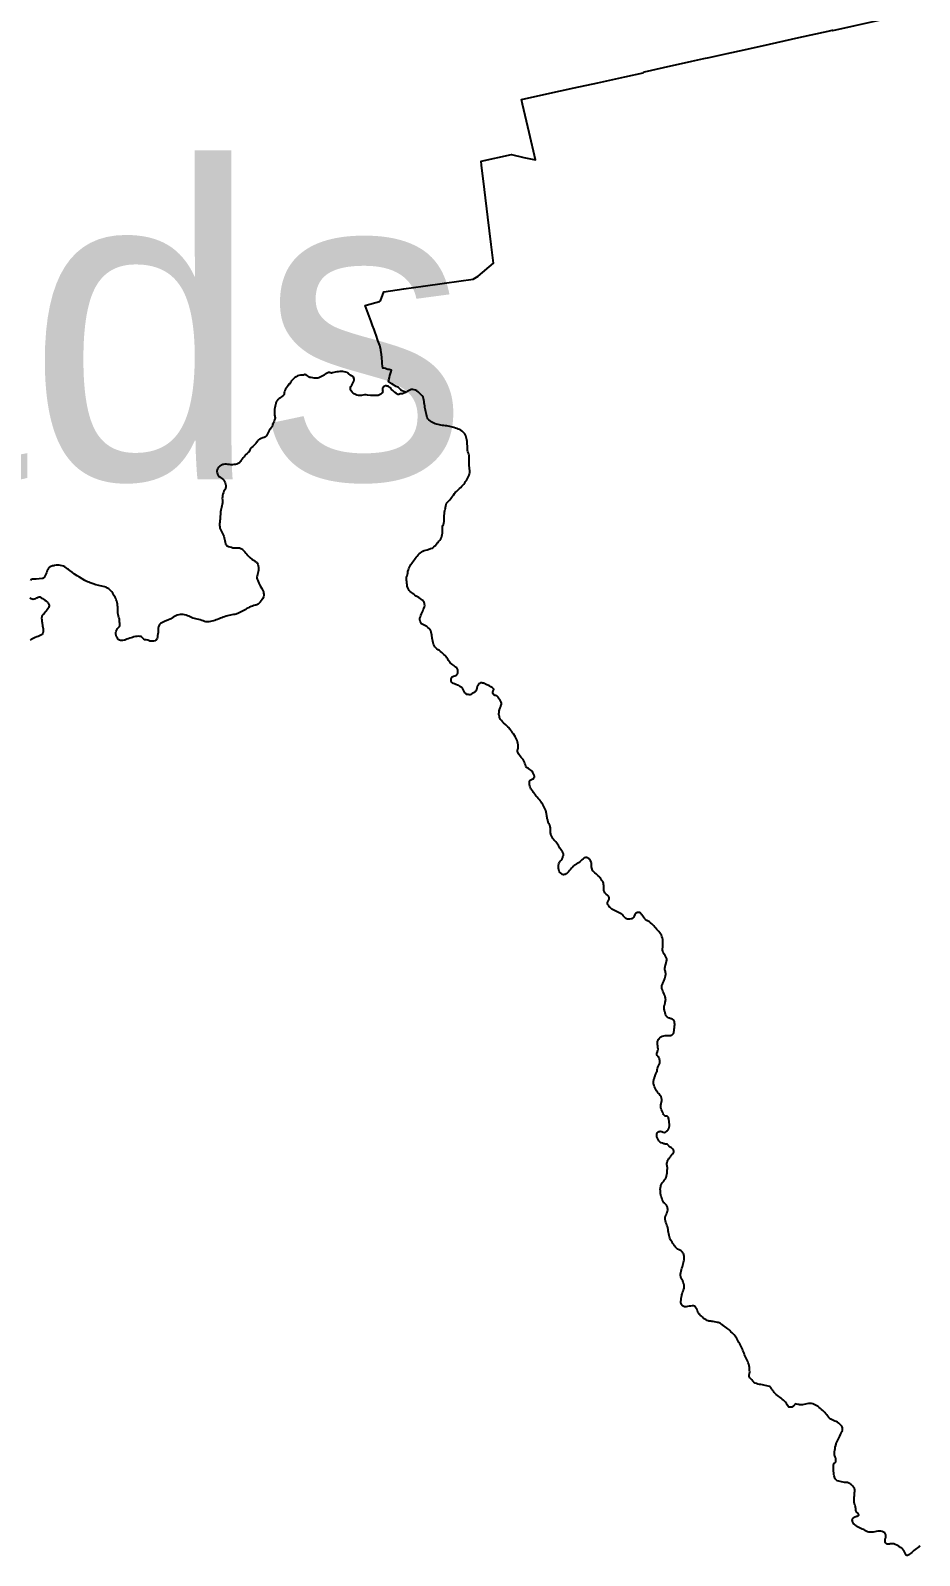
# Model space of a CAD drawing. Extents: x 293476 to 779698, y 145469 to 460400.
# Drawn here: x 549379 to 564181, y 236856 to 262241 of the extents above; entities that cross this region are included whole.
import ezdxf

# ---------------------------------------------------------------- set-up
doc = ezdxf.new("R2010")
doc.units = 0
for name, color, linetype in [('Level 25', 7, 'Continuous'), ('Level 31', 7, 'Continuous'), ('Level 57', 7, 'Continuous')]:
    doc.layers.add(name, color=color, linetype=linetype)

msp = doc.modelspace()

# ---------------------------------------------------------------- linework, layer by layer
at = {"layer": 'Level 25'}
for points in [[(561684, 262014), (562171, 262125), (562658, 262231), (562725, 262246), (562732, 262248), (562734, 262239), (562737, 262239), (563111, 262323), (563561, 262424), (563755, 262469)], [(555631, 256218), (555610, 256229), (555550, 256251), (555540, 256265), (555522, 256284), (555504, 256298), (555484, 256311), (555482, 256311), (555470, 256318), (555393, 256359), (555338, 256399), (555345, 256427), (555355, 256467), (555363, 256501), (555372, 256534), (555379, 256550), (555386, 256566), (555388, 256590), (555370, 256595), (555351, 256599), (555331, 256601), (555312, 256604), (555301, 256609), (555289, 256614), (555267, 256618), (555245, 256622), (555240, 256657), (555235, 256693), (555234, 256718), (555233, 256744), (555230, 256776), (555228, 256808), (555225, 256831), (555223, 256854), (555219, 256875), (555210, 256924), (555201, 256973), (555194, 256997), (555164, 257082), (555134, 257168), (555116, 257216), (555099, 257264), (555074, 257331), (555050, 257399), (555001, 257531), (554953, 257662), (554967, 257672), (555190, 257732), (555208, 257739), (555264, 257891), (555596, 257942), (555919, 257988), (556274, 258037), (556752, 258101), (556832, 258150), (557088, 258369), (557050, 258679), (556994, 259135), (556937, 259597), (556888, 260002), (556880, 260065), (557385, 260179), (557595, 260130), (557786, 260089), (557682, 260544), (557573, 261013), (557556, 261091), (557978, 261185), (558433, 261285), (558825, 261373), (559275, 261471), (559582, 261538), (559584, 261540), (559601, 261554), (559916, 261623), (560392, 261729), (560592, 261773), (560681, 261792), (560980, 261859), (561262, 261920), (561684, 262014)]]:
    msp.add_lwpolyline(points, dxfattribs=at)
at = {"layer": 'Level 31'}
for points in [[(555631, 256218), (555620, 256213), (555609, 256209), (555596, 256204), (555585, 256200), (555574, 256196), (555561, 256195), (555536, 256191), (555512, 256185), (555497, 256184), (555487, 256187), (555467, 256202), (555447, 256217), (555427, 256233), (555409, 256249), (555392, 256268), (555376, 256287), (555369, 256295), (555358, 256305), (555337, 256317), (555327, 256320), (555313, 256323), (555300, 256325), (555287, 256324), (555264, 256314), (555254, 256307), (555247, 256298), (555241, 256289), (555240, 256274), (555242, 256249), (555243, 256237), (555241, 256224), (555238, 256212), (555231, 256202), (555211, 256187), (555189, 256175), (555165, 256168), (555140, 256166), (555115, 256165), (555090, 256164), (555065, 256164), (555040, 256166), (554990, 256172), (554965, 256174), (554940, 256174), (554915, 256171), (554890, 256168), (554880, 256165), (554865, 256165), (554851, 256165), (554840, 256166), (554815, 256172), (554792, 256180), (554770, 256192), (554749, 256206), (554732, 256223), (554719, 256245), (554709, 256268), (554706, 256293), (554707, 256304), (554713, 256316), (554729, 256335), (554739, 256358), (554745, 256371), (554751, 256380), (554761, 256402), (554766, 256427), (554766, 256439), (554764, 256452), (554760, 256463), (554752, 256472), (554744, 256480), (554732, 256489), (554721, 256494), (554710, 256498), (554672, 256532), (554665, 256539), (554651, 256546), (554628, 256554), (554603, 256559), (554579, 256563), (554529, 256563), (554504, 256561), (554479, 256558), (554454, 256554), (554429, 256549), (554405, 256543), (554391, 256540), (554381, 256542), (554369, 256544), (554356, 256546), (554343, 256546), (554331, 256544), (554308, 256533), (554287, 256521), (554266, 256506), (554245, 256493), (554222, 256482), (554200, 256470), (554178, 256459), (554164, 256454), (554154, 256453), (554129, 256452), (554104, 256454), (554079, 256458), (554054, 256463), (554030, 256468), (554006, 256475), (553999, 256487), (553991, 256494), (553970, 256507), (553960, 256511), (553951, 256515), (553944, 256515), (553934, 256510), (553924, 256506), (553899, 256506), (553874, 256503), (553849, 256498), (553825, 256491), (553803, 256479), (553782, 256465), (553763, 256449), (553746, 256431), (553718, 256402), (553712, 256394), (553707, 256385), (553701, 256371), (553696, 256359), (553687, 256352), (553677, 256347), (553669, 256334), (553657, 256313), (553642, 256293), (553627, 256273), (553615, 256250), (553606, 256227), (553601, 256214), (553600, 256203), (553600, 256188), (553596, 256179), (553589, 256169), (553579, 256161), (553560, 256145), (553540, 256129), (553519, 256116), (553513, 256108), (553502, 256097), (553486, 256078), (553478, 256069), (553472, 256058), (553463, 256034), (553457, 256010), (553450, 255986), (553446, 255961), (553444, 255936), (553442, 255911), (553442, 255886), (553442, 255860), (553444, 255836), (553445, 255824), (553447, 255810), (553450, 255796), (553450, 255786), (553447, 255775), (553443, 255762), (553434, 255739), (553425, 255715), (553416, 255692), (553406, 255669), (553395, 255646), (553382, 255625), (553369, 255603), (553355, 255583), (553341, 255562), (553335, 255551), (553330, 255539), (553320, 255516), (553308, 255495), (553292, 255475), (553283, 255470), (553269, 255466), (553245, 255459), (553222, 255451), (553199, 255440), (553189, 255436), (553177, 255427), (553166, 255417), (553161, 255409), (553148, 255387), (553133, 255367), (553116, 255349), (553099, 255331), (553079, 255315), (553059, 255299), (553052, 255292), (553042, 255281), (553030, 255260), (553020, 255236), (553013, 255225), (553005, 255217), (552984, 255202), (552965, 255186), (552950, 255167), (552935, 255146), (552920, 255126), (552904, 255107), (552889, 255087), (552876, 255065), (552860, 255046), (552839, 255033), (552816, 255023), (552792, 255016), (552767, 255015), (552742, 255014), (552717, 255013), (552692, 255015), (552667, 255019), (552643, 255022), (552617, 255021), (552593, 255017), (552581, 255015), (552569, 255009), (552529, 254992), (552513, 254973), (552498, 254953), (552493, 254944), (552487, 254930), (552482, 254906), (552483, 254897), (552486, 254882), (552494, 254858), (552502, 254834), (552509, 254822), (552518, 254816), (552540, 254804), (552561, 254791), (552580, 254775), (552596, 254755), (552607, 254734), (552618, 254712), (552625, 254690), (552630, 254667), (552629, 254641), (552626, 254629), (552623, 254618), (552612, 254595), (552600, 254573), (552592, 254549), (552583, 254526), (552577, 254502), (552573, 254477), (552572, 254452), (552575, 254427), (552576, 254403), (552574, 254378), (552570, 254353), (552564, 254329), (552558, 254304), (552552, 254280), (552548, 254256), (552545, 254231), (552542, 254206), (552540, 254181), (552538, 254156), (552537, 254131), (552535, 254106), (552534, 254081), (552531, 254056), (552528, 254032), (552527, 254007), (552529, 253982), (552534, 253958), (552541, 253934), (552551, 253911), (552562, 253888), (552575, 253867), (552588, 253846), (552597, 253822), (552603, 253798), (552614, 253750), (552619, 253725), (552625, 253701), (552628, 253691), (552636, 253678), (552643, 253668), (552653, 253661), (552663, 253655), (552675, 253652), (552700, 253646), (552724, 253639), (552748, 253632), (552773, 253628), (552798, 253629), (552822, 253631), (552848, 253631), (552859, 253628), (552871, 253623), (552893, 253611), (552906, 253602), (552913, 253595), (552931, 253579), (552949, 253561), (552965, 253543), (552982, 253524), (552998, 253504), (553014, 253486), (553032, 253469), (553072, 253438), (553092, 253423), (553113, 253410), (553134, 253395), (553144, 253387), (553152, 253378), (553157, 253369), (553162, 253356), (553169, 253332), (553173, 253307), (553175, 253282), (553175, 253257), (553172, 253233), (553160, 253184), (553153, 253160), (553150, 253147), (553148, 253136), (553149, 253126), (553152, 253111), (553162, 253088), (553183, 253043), (553205, 252998), (553229, 252954), (553241, 252932), (553253, 252910), (553257, 252900), (553260, 252886), (553261, 252874), (553263, 252861), (553262, 252837), (553257, 252812), (553247, 252789), (553235, 252768), (553220, 252748), (553204, 252728), (553186, 252710), (553168, 252694), (553145, 252682), (553132, 252677), (553122, 252675), (553098, 252668), (553074, 252661), (553051, 252652), (553028, 252642), (553006, 252630), (552983, 252619), (552962, 252606), (552941, 252592), (552919, 252580), (552897, 252569), (552852, 252547), (552829, 252536), (552817, 252531), (552805, 252528), (552781, 252522), (552757, 252518), (552732, 252514), (552707, 252511), (552683, 252505), (552659, 252498), (552635, 252492), (552611, 252483), (552588, 252475), (552564, 252466), (552541, 252457), (552518, 252448), (552494, 252439), (552471, 252430), (552448, 252421), (552424, 252415), (552399, 252408), (552375, 252404), (552350, 252400), (552325, 252399), (552300, 252399), (552276, 252405), (552252, 252413), (552229, 252421), (552205, 252429), (552181, 252435), (552156, 252440), (552132, 252447), (552108, 252454), (552084, 252461), (552060, 252469), (552038, 252479), (552015, 252490), (551992, 252498), (551968, 252507), (551944, 252515), (551920, 252520), (551895, 252522), (551870, 252520), (551846, 252515), (551822, 252508), (551799, 252499), (551776, 252487), (551755, 252474), (551734, 252461), (551713, 252449), (551666, 252428), (551621, 252409), (551577, 252385), (551543, 252368), (551534, 252360), (551526, 252351), (551519, 252340), (551509, 252317), (551504, 252293), (551502, 252268), (551503, 252243), (551503, 252218), (551499, 252193), (551494, 252169), (551491, 252144), (551486, 252118), (551482, 252107), (551473, 252095), (551462, 252086), (551452, 252082), (551427, 252079), (551402, 252078), (551374, 252078), (551354, 252087), (551345, 252090), (551330, 252093), (551305, 252096), (551295, 252097), (551281, 252101), (551268, 252109), (551261, 252115), (551243, 252133), (551232, 252144), (551225, 252150), (551215, 252155), (551202, 252156), (551176, 252157), (551152, 252155), (551127, 252152), (551102, 252147), (551078, 252140), (551055, 252132), (551031, 252125), (551007, 252117), (550984, 252108), (550960, 252099), (550948, 252094), (550936, 252093), (550911, 252089), (550887, 252088), (550877, 252089), (550862, 252092), (550849, 252098), (550841, 252105), (550825, 252124), (550813, 252146), (550806, 252169), (550802, 252194), (550800, 252219), (550803, 252244), (550814, 252265), (550828, 252286), (550834, 252295), (550846, 252304), (550856, 252314), (550861, 252322), (550864, 252334), (550864, 252372), (550862, 252397), (550861, 252422), (550858, 252447), (550852, 252471), (550845, 252495), (550838, 252519), (550835, 252543), (550833, 252569), (550833, 252619), (550832, 252643), (550830, 252668), (550828, 252693), (550823, 252718), (550814, 252741), (550806, 252765), (550798, 252788), (550787, 252811), (550774, 252832), (550761, 252853), (550747, 252875), (550734, 252895), (550718, 252915), (550701, 252933), (550681, 252948), (550660, 252961), (550638, 252973), (550614, 252981), (550590, 252986), (550565, 252991), (550540, 252995), (550516, 253001), (550468, 253016), (550421, 253032), (550374, 253048), (550350, 253057), (550327, 253065), (550304, 253075), (550282, 253086), (550239, 253113), (550197, 253139), (550154, 253166), (550113, 253194), (550073, 253224), (550033, 253254), (550012, 253268), (549991, 253283), (549971, 253297), (549951, 253312), (549928, 253323), (549905, 253331), (549880, 253337), (549856, 253340), (549831, 253340), (549806, 253339), (549781, 253336), (549766, 253333), (549757, 253331), (549747, 253328), (549733, 253323), (549719, 253317), (549709, 253313), (549700, 253309), (549689, 253300), (549679, 253291), (549671, 253282), (549665, 253271), (549659, 253260), (549654, 253248), (549650, 253237), (549643, 253213), (549634, 253189), (549623, 253167), (549610, 253145), (549605, 253138), (549594, 253127), (549583, 253119), (549571, 253118), (549521, 253114), (549472, 253110), (549447, 253108), (549422, 253107), (549410, 253106), (549398, 253102), (549386, 253096), (549378, 253088)], [(564190, 237014), (564170, 237000), (564149, 236985), (564129, 236971), (564109, 236956), (564089, 236940), (564070, 236925), (564052, 236908), (564033, 236892), (564014, 236875), (564003, 236866), (563994, 236860), (563982, 236856), (563970, 236857), (563959, 236864), (563952, 236874), (563940, 236896), (563930, 236919), (563919, 236941), (563911, 236951), (563903, 236960), (563896, 236967), (563885, 236977), (563865, 236992), (563844, 237006), (563832, 237014), (563823, 237019), (563813, 237025), (563801, 237030), (563778, 237041), (563755, 237049), (563742, 237052), (563731, 237053), (563721, 237053), (563706, 237051), (563691, 237049), (563681, 237047), (563669, 237045), (563656, 237045), (563642, 237046), (563632, 237051), (563624, 237056), (563615, 237068), (563609, 237079), (563607, 237090), (563607, 237100), (563608, 237115), (563610, 237128), (563614, 237139), (563619, 237164), (563622, 237176), (563622, 237188), (563621, 237198), (563616, 237213), (563610, 237224), (563603, 237233), (563595, 237240), (563582, 237246), (563559, 237256), (563535, 237261), (563520, 237264), (563510, 237263), (563501, 237263), (563486, 237260), (563461, 237255), (563437, 237249), (563412, 237245), (563388, 237244), (563362, 237243), (563338, 237245), (563313, 237250), (563303, 237254), (563291, 237261), (563270, 237274), (563260, 237281), (563249, 237287), (563226, 237297), (563202, 237305), (563179, 237315), (563158, 237327), (563137, 237340), (563127, 237348), (563117, 237356), (563098, 237372), (563090, 237380), (563082, 237391), (563069, 237412), (563066, 237422), (563063, 237436), (563060, 237449), (563063, 237461), (563068, 237469), (563078, 237480), (563098, 237495), (563106, 237501), (563118, 237508), (563133, 237509), (563143, 237511), (563154, 237515), (563160, 237518), (563166, 237524), (563169, 237529), (563168, 237535), (563164, 237545), (563157, 237556), (563147, 237563), (563137, 237574), (563133, 237584), (563126, 237595), (563123, 237608), (563121, 237631), (563119, 237643), (563117, 237655), (563115, 237670), (563112, 237681), (563102, 237705), (563099, 237717), (563096, 237729), (563093, 237740), (563092, 237753), (563091, 237778), (563093, 237803), (563095, 237828), (563098, 237853), (563099, 237878), (563100, 237902), (563102, 237927), (563102, 237939), (563102, 237953), (563100, 237966), (563097, 237977), (563090, 237987), (563082, 237996), (563064, 238014), (563046, 238031), (563036, 238040), (563028, 238048), (563020, 238054), (563006, 238061), (562983, 238069), (562958, 238072), (562934, 238074), (562909, 238078), (562884, 238082), (562860, 238086), (562836, 238091), (562812, 238101), (562792, 238115), (562785, 238122), (562777, 238134), (562770, 238148), (562767, 238157), (562764, 238167), (562760, 238181), (562756, 238206), (562753, 238230), (562751, 238255), (562749, 238280), (562749, 238305), (562750, 238330), (562751, 238355), (562751, 238365), (562755, 238379), (562762, 238391), (562770, 238398), (562779, 238406), (562786, 238417), (562790, 238429), (562790, 238441), (562785, 238465), (562780, 238489), (562776, 238501), (562772, 238513), (562768, 238524), (562765, 238537), (562764, 238549), (562765, 238562), (562767, 238587), (562770, 238611), (562774, 238636), (562779, 238660), (562785, 238685), (562787, 238695), (562791, 238709), (562795, 238722), (562799, 238732), (562809, 238756), (562819, 238778), (562830, 238801), (562842, 238822), (562852, 238845), (562863, 238868), (562874, 238890), (562881, 238903), (562885, 238912), (562889, 238921), (562896, 238938), (562898, 238949), (562900, 238959), (562898, 238984), (562895, 238997), (562889, 239007), (562883, 239015), (562872, 239025), (562855, 239043), (562836, 239059), (562816, 239074), (562793, 239085), (562770, 239094), (562747, 239103), (562724, 239112), (562702, 239125), (562682, 239140), (562667, 239159), (562651, 239179), (562636, 239198), (562620, 239217), (562603, 239236), (562586, 239254), (562569, 239271), (562550, 239288), (562531, 239305), (562512, 239321), (562492, 239336), (562471, 239349), (562449, 239360), (562427, 239372), (562404, 239381), (562380, 239389), (562355, 239388), (562331, 239384), (562307, 239379), (562282, 239375), (562257, 239370), (562233, 239366), (562208, 239366), (562183, 239367), (562171, 239369), (562158, 239371), (562135, 239377), (562125, 239379), (562111, 239374), (562101, 239366), (562094, 239357), (562088, 239350), (562075, 239341), (562054, 239328), (562044, 239325), (562030, 239323), (562017, 239323), (562006, 239327), (561999, 239333), (561990, 239345), (561977, 239366), (561964, 239388), (561948, 239407), (561932, 239426), (561915, 239444), (561896, 239461), (561877, 239477), (561856, 239491), (561836, 239505), (561816, 239520), (561796, 239535), (561779, 239553), (561762, 239571), (561748, 239592), (561740, 239604), (561733, 239612), (561719, 239633), (561712, 239644), (561706, 239654), (561697, 239662), (561685, 239667), (561662, 239676), (561637, 239681), (561613, 239686), (561589, 239690), (561564, 239696), (561539, 239701), (561515, 239705), (561491, 239710), (561467, 239717), (561444, 239727), (561423, 239741), (561406, 239759), (561391, 239778), (561373, 239796), (561357, 239815), (561350, 239825), (561347, 239837), (561346, 239862), (561351, 239886), (561354, 239911), (561353, 239935), (561351, 239961), (561348, 239985), (561342, 240015), (561337, 240039), (561329, 240063), (561320, 240086), (561310, 240108), (561299, 240131), (561288, 240153), (561278, 240176), (561268, 240199), (561259, 240222), (561250, 240246), (561242, 240269), (561231, 240291), (561220, 240314), (561209, 240336), (561198, 240359), (561187, 240381), (561175, 240403), (561164, 240425), (561151, 240446), (561138, 240467), (561125, 240489), (561110, 240509), (561095, 240529), (561078, 240547), (561060, 240564), (561042, 240582), (561025, 240599), (561007, 240616), (560988, 240632), (560967, 240647), (560947, 240661), (560926, 240674), (560905, 240689), (560885, 240703), (560865, 240717), (560857, 240723), (560843, 240730), (560831, 240734), (560820, 240736), (560795, 240741), (560770, 240745), (560746, 240750), (560721, 240753), (560709, 240755), (560697, 240756), (560684, 240758), (560672, 240759), (560660, 240762), (560648, 240767), (560627, 240779), (560604, 240790), (560593, 240797), (560584, 240804), (560566, 240822), (560549, 240839), (560531, 240857), (560522, 240866), (560513, 240874), (560507, 240882), (560499, 240895), (560492, 240907), (560489, 240917), (560480, 240941), (560471, 240964), (560465, 240974), (560459, 240985), (560450, 240997), (560442, 241003), (560432, 241008), (560419, 241011), (560406, 241012), (560394, 241012), (560369, 241009), (560345, 241005), (560320, 241001), (560295, 240998), (560270, 240998), (560258, 240999), (560247, 241004), (560237, 241010), (560227, 241019), (560214, 241040), (560211, 241050), (560208, 241064), (560207, 241077), (560208, 241089), (560210, 241113), (560214, 241138), (560218, 241163), (560222, 241187), (560224, 241197), (560228, 241211), (560237, 241235), (560246, 241257), (560254, 241281), (560260, 241306), (560262, 241330), (560260, 241355), (560256, 241379), (560252, 241391), (560248, 241403), (560238, 241426), (560226, 241448), (560214, 241470), (560206, 241493), (560202, 241518), (560202, 241542), (560205, 241567), (560211, 241591), (560218, 241616), (560225, 241639), (560232, 241663), (560240, 241687), (560247, 241711), (560253, 241734), (560258, 241759), (560260, 241771), (560262, 241784), (560263, 241809), (560262, 241818), (560261, 241833), (560260, 241846), (560258, 241858), (560255, 241867), (560249, 241881), (560243, 241894), (560237, 241903), (560230, 241912), (560220, 241921), (560210, 241929), (560199, 241935), (560177, 241945), (560154, 241956), (560136, 241973), (560119, 241991), (560104, 242011), (560089, 242031), (560075, 242051), (560060, 242072), (560046, 242092), (560034, 242113), (560025, 242137), (560017, 242161), (560012, 242185), (560007, 242209), (560002, 242234), (559998, 242258), (559994, 242283), (559990, 242307), (559984, 242331), (559976, 242355), (559968, 242378), (559959, 242402), (559952, 242426), (559945, 242449), (559944, 242459), (559945, 242474), (559947, 242487), (559950, 242499), (559954, 242508), (559960, 242522), (559970, 242544), (559975, 242555), (559980, 242567), (559987, 242591), (559989, 242603), (559989, 242615), (559989, 242627), (559986, 242640), (559983, 242652), (559978, 242664), (559966, 242686), (559960, 242696), (559952, 242706), (559942, 242716), (559933, 242721), (559923, 242727), (559917, 242739), (559908, 242762), (559898, 242785), (559888, 242808), (559881, 242832), (559874, 242856), (559870, 242880), (559868, 242905), (559866, 242929), (559865, 242955), (559868, 242979), (559872, 243004), (559875, 243015), (559880, 243028), (559885, 243040), (559890, 243050), (559896, 243058), (559906, 243069), (559922, 243088), (559936, 243108), (559950, 243129), (559962, 243151), (559969, 243175), (559974, 243199), (559978, 243224), (559981, 243249), (559982, 243273), (559984, 243298), (559984, 243313), (559984, 243323), (559981, 243334), (559978, 243347), (559975, 243361), (559974, 243372), (559975, 243384), (559977, 243396), (559983, 243421), (559987, 243430), (559995, 243443), (560001, 243454), (560009, 243463), (560016, 243470), (560026, 243481), (560035, 243493), (560041, 243501), (560046, 243510), (560054, 243523), (560060, 243534), (560069, 243541), (560078, 243548), (560086, 243558), (560089, 243570), (560090, 243581), (560089, 243591), (560084, 243605), (560068, 243624), (560049, 243640), (560027, 243652), (560019, 243658), (560010, 243669), (559994, 243689), (559987, 243696), (559973, 243701), (559948, 243705), (559937, 243707), (559924, 243710), (559901, 243719), (559878, 243728), (559864, 243734), (559857, 243741), (559842, 243760), (559829, 243782), (559817, 243804), (559807, 243827), (559805, 243837), (559805, 243851), (559809, 243876), (559812, 243886), (559820, 243898), (559829, 243907), (559839, 243913), (559851, 243916), (559863, 243917), (559878, 243915), (559888, 243912), (559911, 243904), (559935, 243899), (559946, 243902), (559958, 243908), (559967, 243917), (559975, 243925), (559984, 243932), (559994, 243941), (560002, 243952), (560007, 243962), (560011, 243972), (560013, 243986), (560016, 244011), (560016, 244036), (560014, 244061), (560011, 244085), (560009, 244110), (560007, 244122), (560004, 244134), (559999, 244148), (559993, 244157), (559985, 244163), (559971, 244167), (559956, 244169), (559947, 244171), (559938, 244175), (559928, 244185), (559920, 244195), (559915, 244207), (559905, 244229), (559895, 244253), (559886, 244275), (559878, 244299), (559876, 244309), (559874, 244324), (559874, 244338), (559873, 244348), (559874, 244359), (559877, 244373), (559879, 244388), (559883, 244397), (559885, 244407), (559889, 244421), (559891, 244434), (559891, 244446), (559887, 244471), (559878, 244494), (559865, 244515), (559849, 244534), (559842, 244541), (559831, 244551), (559822, 244562), (559816, 244571), (559803, 244591), (559791, 244613), (559780, 244636), (559770, 244659), (559761, 244682), (559757, 244694), (559754, 244705), (559752, 244730), (559754, 244755), (559755, 244765), (559759, 244780), (559767, 244803), (559770, 244813), (559775, 244826), (559779, 244839), (559782, 244850), (559784, 244860), (559789, 244874), (559795, 244885), (559803, 244894), (559807, 244903), (559811, 244917), (559815, 244942), (559820, 244966), (559825, 244980), (559826, 244986), (559836, 245009), (559847, 245032), (559857, 245054), (559860, 245079), (559859, 245093), (559857, 245103), (559854, 245113), (559849, 245127), (559843, 245139), (559838, 245150), (559832, 245157), (559832, 245158), (559832, 245158), (559828, 245162), (559822, 245169), (559822, 245170), (559820, 245172), (559813, 245181), (559813, 245181), (559813, 245181), (559809, 245188), (559809, 245188), (559809, 245189), (559808, 245190), (559808, 245190), (559808, 245191), (559808, 245192), (559806, 245199), (559806, 245199), (559806, 245199), (559809, 245214), (559814, 245228), (559814, 245228), (559816, 245236), (559816, 245236), (559817, 245237), (559817, 245238), (559817, 245238), (559817, 245239), (559817, 245239), (559821, 245248), (559824, 245261), (559827, 245286), (559824, 245311), (559822, 245336), (559819, 245361), (559817, 245385), (559817, 245396), (559820, 245410), (559824, 245423), (559829, 245434), (559832, 245442), (559832, 245443), (559832, 245443), (559835, 245447), (559837, 245449), (559839, 245452), (559839, 245453), (559841, 245455), (559841, 245455), (559842, 245456), (559849, 245465), (559851, 245466), (559851, 245467), (559856, 245473), (559856, 245473), (559857, 245474), (559857, 245474), (559857, 245474), (559858, 245475), (559858, 245475), (559864, 245481), (559864, 245481), (559865, 245482), (559873, 245488), (559874, 245488), (559876, 245490), (559887, 245496), (559889, 245497), (559889, 245497), (559896, 245501), (559897, 245501), (559898, 245502), (559898, 245502), (559898, 245502), (559899, 245502), (559900, 245503), (559922, 245509), (559946, 245515), (559956, 245515), (559971, 245514), (559996, 245511), (560021, 245512), (560036, 245514), (560046, 245517), (560055, 245520), (560067, 245528), (560078, 245539), (560083, 245547), (560088, 245558), (560092, 245571), (560096, 245595), (560098, 245620), (560101, 245645), (560103, 245670), (560106, 245695), (560105, 245705), (560104, 245720), (560103, 245733), (560100, 245744), (560097, 245754), (560088, 245766), (560070, 245782), (560061, 245786), (560061, 245786), (560060, 245786), (560052, 245789), (560047, 245791), (560046, 245792), (560032, 245796), (560032, 245796), (560025, 245798), (560024, 245798), (560023, 245798), (560023, 245799), (560022, 245799), (560021, 245799), (560020, 245799), (560013, 245801), (560013, 245801), (560013, 245801), (560009, 245803), (559999, 245807), (559987, 245816), (559987, 245816), (559981, 245820), (559980, 245821), (559980, 245821), (559979, 245821), (559979, 245822), (559979, 245822), (559978, 245822), (559978, 245823), (559972, 245828), (559963, 245840), (559957, 245852), (559952, 245863), (559946, 245887), (559940, 245911), (559937, 245921), (559935, 245936), (559932, 245949), (559930, 245960), (559929, 245972), (559929, 245986), (559931, 246000), (559933, 246010), (559939, 246034), (559946, 246058), (559948, 246068), (559948, 246068), (559948, 246068), (559952, 246082), (559954, 246097), (559955, 246105), (559955, 246106), (559955, 246107), (559955, 246107), (559955, 246108), (559955, 246109), (559955, 246109), (559954, 246117), (559952, 246132), (559950, 246138), (559950, 246139), (559949, 246143), (559948, 246145), (559948, 246146), (559948, 246146), (559946, 246154), (559946, 246155), (559945, 246156), (559945, 246156), (559945, 246156), (559945, 246157), (559945, 246158), (559938, 246180), (559929, 246203), (559919, 246226), (559909, 246249), (559899, 246272), (559891, 246296), (559888, 246308), (559889, 246320), (559893, 246345), (559897, 246353), (559897, 246354), (559898, 246357), (559901, 246364), (559903, 246368), (559904, 246371), (559905, 246372), (559906, 246377), (559908, 246382), (559908, 246382), (559922, 246414), (559940, 246461), (559948, 246484), (559954, 246508), (559957, 246531), (559957, 246531), (559957, 246532), (559957, 246533), (559957, 246533), (559957, 246534), (559957, 246535), (559956, 246542), (559956, 246543), (559956, 246543), (559955, 246552), (559954, 246554), (559954, 246558), (559954, 246558), (559953, 246559), (559953, 246562), (559953, 246563), (559951, 246570), (559951, 246571), (559951, 246572), (559951, 246572), (559949, 246580), (559949, 246582), (559949, 246582), (559948, 246583), (559948, 246583), (559948, 246584), (559946, 246592), (559946, 246592), (559943, 246606), (559943, 246606), (559943, 246608), (559942, 246619), (559942, 246621), (559942, 246621), (559942, 246629), (559942, 246630), (559942, 246631), (559942, 246631), (559942, 246632), (559942, 246633), (559943, 246641), (559943, 246641), (559943, 246642), (559944, 246646), (559944, 246648), (559945, 246653), (559945, 246654), (559945, 246656), (559948, 246670), (559948, 246670), (559950, 246678), (559951, 246679), (559951, 246680), (559951, 246680), (559951, 246681), (559951, 246681), (559951, 246682), (559954, 246690), (559954, 246690), (559954, 246693), (559955, 246695), (559956, 246699), (559957, 246701), (559958, 246704), (559958, 246705), (559958, 246707), (559959, 246708), (559959, 246710), (559960, 246714), (559961, 246716), (559962, 246719), (559962, 246719), (559964, 246727), (559964, 246728), (559964, 246728), (559964, 246729), (559965, 246730), (559966, 246738), (559967, 246738), (559970, 246751), (559970, 246752), (559970, 246752), (559972, 246767), (559972, 246768), (559972, 246776), (559973, 246777), (559973, 246777), (559973, 246778), (559973, 246778), (559973, 246779), (559972, 246788), (559968, 246802), (559956, 246824), (559944, 246845), (559931, 246867), (559926, 246876), (559926, 246876), (559925, 246878), (559919, 246888), (559919, 246889), (559917, 246893), (559913, 246902), (559912, 246903), (559909, 246910), (559909, 246910), (559908, 246911), (559908, 246912), (559908, 246912), (559908, 246913), (559908, 246913), (559905, 246920), (559905, 246921), (559904, 246922), (559904, 246928), (559904, 246931), (559903, 246933), (559903, 246935), (559903, 246950), (559903, 246950), (559902, 246961), (559905, 246985), (559907, 247010), (559909, 247060), (559908, 247085), (559906, 247110), (559900, 247134), (559893, 247158), (559883, 247181), (559871, 247203), (559856, 247223), (559840, 247242), (559822, 247260), (559806, 247278), (559789, 247298), (559774, 247317), (559758, 247336), (559741, 247355), (559722, 247372), (559703, 247388), (559683, 247402), (559661, 247415), (559640, 247428), (559620, 247443), (559612, 247449), (559603, 247461), (559588, 247482), (559574, 247501), (559559, 247522), (559553, 247530), (559553, 247530), (559552, 247531), (559551, 247533), (559550, 247533), (559543, 247541), (559538, 247547), (559534, 247551), (559533, 247551), (559533, 247552), (559526, 247555), (559525, 247556), (559524, 247556), (559524, 247556), (559523, 247556), (559522, 247557), (559522, 247557), (559515, 247559), (559514, 247559), (559512, 247559), (559500, 247560), (559487, 247559), (559485, 247558), (559485, 247558), (559477, 247556), (559476, 247556), (559475, 247555), (559475, 247555), (559474, 247555), (559473, 247555), (559466, 247552), (559466, 247552), (559466, 247551), (559453, 247543), (559445, 247535), (559444, 247533), (559444, 247533), (559439, 247524), (559431, 247501), (559425, 247487), (559420, 247478), (559413, 247471), (559401, 247462), (559390, 247456), (559378, 247453), (559354, 247449), (559340, 247447), (559329, 247448), (559318, 247449), (559305, 247455), (559292, 247462), (559284, 247468), (559266, 247485), (559249, 247504), (559233, 247523), (559223, 247532), (559213, 247538), (559191, 247549), (559168, 247560), (559146, 247570), (559123, 247581), (559100, 247592), (559078, 247603), (559058, 247617), (559039, 247633), (559030, 247641), (559021, 247651), (559013, 247661), (559006, 247671), (559000, 247679), (558992, 247692), (558986, 247703), (558985, 247715), (558986, 247725), (558991, 247739), (558998, 247751), (559004, 247760), (559009, 247769), (559009, 247769), (559009, 247770), (559012, 247783), (559013, 247796), (559013, 247798), (559012, 247806), (559012, 247806), (559012, 247807), (559012, 247808), (559012, 247808), (559012, 247808), (559012, 247809), (559012, 247810), (559010, 247818), (559010, 247818), (559009, 247819), (559003, 247830), (558993, 247842), (558993, 247842), (558986, 247848), (558966, 247864), (558956, 247872), (558948, 247881), (558942, 247889), (558935, 247902), (558927, 247926), (558924, 247951), (558926, 247975), (558926, 247985), (558923, 248013), (558922, 248025), (558920, 248035), (558920, 248035), (558920, 248035), (558917, 248050), (558914, 248062), (558913, 248063), (558913, 248064), (558908, 248073), (558893, 248093), (558879, 248113), (558874, 248122), (558865, 248134), (558856, 248146), (558850, 248154), (558832, 248172), (558814, 248189), (558795, 248205), (558776, 248221), (558768, 248228), (558768, 248228), (558768, 248228), (558764, 248231), (558763, 248232), (558762, 248233), (558760, 248235), (558758, 248236), (558758, 248237), (558757, 248238), (558755, 248239), (558753, 248240), (558752, 248241), (558751, 248242), (558745, 248247), (558745, 248247), (558740, 248253), (558740, 248253), (558739, 248254), (558739, 248255), (558739, 248255), (558738, 248256), (558738, 248257), (558736, 248264), (558730, 248278), (558730, 248280), (558728, 248287), (558727, 248289), (558727, 248292), (558726, 248293), (558724, 248302), (558721, 248312), (558719, 248327), (558720, 248351), (558720, 248376), (558717, 248391), (558714, 248400), (558703, 248423), (558696, 248434), (558689, 248444), (558682, 248450), (558682, 248450), (558681, 248452), (558671, 248460), (558664, 248465), (558660, 248468), (558658, 248468), (558658, 248468), (558650, 248471), (558650, 248471), (558650, 248471), (558649, 248472), (558649, 248472), (558648, 248472), (558647, 248472), (558639, 248474), (558639, 248474), (558624, 248473), (558610, 248470), (558600, 248468), (558591, 248463), (558579, 248454), (558561, 248437), (558543, 248420), (558524, 248404), (558503, 248389), (558483, 248375), (558475, 248369), (558474, 248369), (558471, 248366), (558470, 248366), (558466, 248363), (558464, 248362), (558462, 248361), (558461, 248360), (558459, 248359), (558456, 248356), (558452, 248354), (558450, 248353), (558450, 248353), (558450, 248352), (558443, 248348), (558442, 248347), (558442, 248347), (558442, 248347), (558441, 248347), (558440, 248346), (558440, 248346), (558433, 248341), (558433, 248341), (558425, 248336), (558424, 248335), (558421, 248333), (558420, 248332), (558420, 248332), (558413, 248327), (558409, 248324), (558409, 248324), (558409, 248324), (558402, 248317), (558386, 248297), (558371, 248278), (558355, 248258), (558338, 248239), (558321, 248222), (558301, 248206), (558293, 248201), (558293, 248200), (558280, 248193), (558266, 248191), (558258, 248189), (558257, 248189), (558257, 248189), (558256, 248189), (558256, 248189), (558255, 248189), (558254, 248189), (558246, 248190), (558246, 248190), (558244, 248190), (558240, 248192), (558232, 248195), (558221, 248202), (558220, 248203), (558220, 248203), (558212, 248209), (558203, 248216), (558194, 248227), (558181, 248248), (558173, 248271), (558169, 248296), (558169, 248321), (558170, 248336), (558172, 248346), (558176, 248370), (558180, 248385), (558184, 248394), (558191, 248403), (558200, 248413), (558216, 248432), (558230, 248453), (558241, 248476), (558244, 248485), (558244, 248485), (558245, 248488), (558249, 248499), (558251, 248505), (558251, 248506), (558252, 248512), (558253, 248513), (558253, 248514), (558254, 248522), (558254, 248523), (558254, 248523), (558254, 248524), (558254, 248524), (558254, 248525), (558253, 248533), (558253, 248534), (558253, 248534), (558248, 248547), (558247, 248549), (558245, 248554), (558242, 248559), (558241, 248561), (558241, 248561), (558236, 248569), (558222, 248591), (558209, 248611), (558195, 248632), (558182, 248653), (558168, 248674), (558154, 248695), (558140, 248716), (558125, 248736), (558109, 248755), (558100, 248765), (558093, 248774), (558086, 248781), (558078, 248793), (558065, 248815), (558053, 248837), (558044, 248860), (558040, 248870), (558038, 248885), (558037, 248909), (558035, 248959), (558035, 248969), (558035, 248969), (558033, 248984), (558033, 248985), (558033, 248985), (558032, 248989), (558032, 248990), (558031, 248996), (558031, 248999), (558030, 248999), (558030, 248999), (558028, 249006), (558028, 249007), (558028, 249008), (558027, 249008), (558027, 249009), (558027, 249009), (558027, 249010), (558027, 249010), (558024, 249018), (558024, 249018), (558024, 249018), (558017, 249031), (558016, 249033), (558015, 249034), (558012, 249038), (558012, 249039), (558009, 249043), (558009, 249043), (558009, 249043), (558004, 249052), (557998, 249065), (557996, 249076), (557992, 249088), (557990, 249100), (557984, 249124), (557979, 249149), (557977, 249159), (557975, 249173), (557972, 249198), (557970, 249207), (557970, 249208), (557970, 249209), (557970, 249210), (557969, 249214), (557969, 249214), (557968, 249218), (557967, 249221), (557967, 249221), (557967, 249222), (557966, 249225), (557966, 249226), (557965, 249229), (557965, 249229), (557964, 249233), (557964, 249233), (557964, 249236), (557964, 249237), (557963, 249237), (557962, 249245), (557962, 249246), (557961, 249247), (557961, 249247), (557961, 249247), (557961, 249248), (557961, 249248), (557961, 249248), (557952, 249269), (557941, 249293), (557930, 249315), (557919, 249337), (557907, 249359), (557895, 249382), (557889, 249391), (557881, 249402), (557865, 249421), (557849, 249440), (557833, 249460), (557816, 249478), (557800, 249497), (557785, 249517), (557769, 249537), (557755, 249557), (557740, 249577), (557724, 249597), (557711, 249618), (557706, 249627), (557697, 249653), (557693, 249665), (557689, 249689), (557686, 249714), (557687, 249724), (557687, 249724), (557689, 249739), (557692, 249751), (557693, 249753), (557693, 249753), (557699, 249759), (557699, 249759), (557699, 249760), (557700, 249760), (557700, 249761), (557700, 249761), (557701, 249761), (557707, 249766), (557707, 249767), (557707, 249767), (557709, 249768), (557720, 249774), (557734, 249780), (557734, 249780), (557742, 249783), (557742, 249783), (557743, 249783), (557743, 249783), (557743, 249783), (557744, 249783), (557745, 249784), (557753, 249786), (557753, 249786), (557753, 249786), (557762, 249797), (557767, 249809), (557768, 249811), (557768, 249811), (557768, 249811), (557768, 249821), (557764, 249845), (557760, 249858), (557756, 249869), (557744, 249891), (557737, 249904), (557729, 249911), (557710, 249927), (557691, 249942), (557669, 249955), (557647, 249968), (557639, 249976), (557632, 249987), (557627, 249997), (557620, 250015), (557612, 250038), (557604, 250062), (557594, 250085), (557588, 250095), (557580, 250106), (557564, 250125), (557546, 250142), (557530, 250162), (557515, 250182), (557502, 250203), (557497, 250214), (557492, 250226), (557490, 250238), (557489, 250251), (557489, 250260), (557492, 250275), (557497, 250300), (557500, 250310), (557501, 250324), (557501, 250340), (557499, 250350), (557495, 250374), (557490, 250399), (557481, 250423), (557473, 250446), (557461, 250468), (557448, 250489), (557420, 250531), (557406, 250551), (557391, 250572), (557376, 250592), (557361, 250612), (557346, 250632), (557329, 250650), (557311, 250668), (557293, 250685), (557256, 250719), (557237, 250735), (557219, 250753), (557213, 250761), (557205, 250773), (557197, 250786), (557192, 250795), (557188, 250805), (557185, 250820), (557180, 250844), (557179, 250854), (557178, 250869), (557180, 250894), (557181, 250904), (557183, 250919), (557186, 250934), (557189, 250943), (557193, 250952), (557199, 250966), (557204, 250978), (557208, 250989), (557212, 250999), (557217, 251013), (557221, 251027), (557223, 251037), (557221, 251047), (557215, 251061), (557209, 251072), (557203, 251083), (557199, 251092), (557191, 251105), (557183, 251117), (557178, 251126), (557172, 251134), (557163, 251146), (557146, 251164), (557136, 251168), (557121, 251171), (557109, 251174), (557098, 251179), (557091, 251185), (557084, 251198), (557078, 251212), (557076, 251222), (557077, 251232), (557085, 251245), (557090, 251258), (557092, 251268), (557093, 251278), (557085, 251290), (557065, 251305), (557044, 251318), (557022, 251330), (556977, 251352), (556954, 251363), (556943, 251369), (556931, 251373), (556920, 251376), (556907, 251379), (556895, 251381), (556882, 251383), (556873, 251381), (556859, 251374), (556846, 251366), (556838, 251361), (556831, 251352), (556825, 251340), (556818, 251326), (556814, 251317), (556808, 251292), (556805, 251268), (556804, 251258), (556796, 251246), (556786, 251238), (556776, 251232), (556755, 251217), (556743, 251209), (556735, 251203), (556726, 251198), (556712, 251191), (556701, 251185), (556689, 251183), (556680, 251183), (556665, 251186), (556640, 251191), (556630, 251198), (556621, 251207), (556611, 251218), (556607, 251227), (556595, 251249), (556583, 251271), (556569, 251292), (556560, 251303), (556551, 251310), (556530, 251323), (556509, 251336), (556486, 251346), (556463, 251356), (556439, 251365), (556416, 251374), (556407, 251378), (556396, 251388), (556388, 251399), (556385, 251410), (556382, 251420), (556382, 251434), (556384, 251449), (556387, 251459), (556393, 251470), (556401, 251480), (556409, 251489), (556421, 251494), (556445, 251498), (556458, 251503), (556469, 251507), (556477, 251514), (556485, 251525), (556492, 251539), (556494, 251549), (556495, 251558), (556494, 251574), (556492, 251599), (556488, 251610), (556483, 251621), (556475, 251632), (556465, 251638), (556455, 251641), (556446, 251653), (556429, 251671), (556408, 251685), (556387, 251698), (556369, 251716), (556353, 251735), (556339, 251756), (556326, 251777), (556313, 251799), (556300, 251820), (556282, 251837), (556263, 251855), (556245, 251872), (556227, 251888), (556207, 251904), (556186, 251919), (556165, 251931), (556144, 251946), (556127, 251964), (556111, 251983), (556099, 252005), (556088, 252027), (556081, 252051), (556075, 252075), (556071, 252101), (556067, 252125), (556059, 252174), (556052, 252224), (556045, 252248), (556033, 252270), (556016, 252288), (555997, 252305), (555977, 252320), (555956, 252334), (555934, 252345), (555910, 252353), (555890, 252366), (555876, 252387), (555868, 252411), (555860, 252434), (555862, 252459), (555870, 252483), (555879, 252506), (555889, 252529), (555899, 252552), (555909, 252576), (555918, 252599), (555928, 252622), (555939, 252648), (555943, 252669), (555941, 252694), (555940, 252707), (555934, 252718), (555921, 252739), (555905, 252759), (555886, 252775), (555865, 252789), (555844, 252802), (555822, 252815), (555801, 252828), (555780, 252841), (555760, 252856), (555740, 252872), (555721, 252888), (555701, 252904), (555684, 252922), (555670, 252942), (555666, 252952), (555661, 252966), (555653, 252990), (555648, 253014), (555645, 253039), (555643, 253064), (555641, 253089), (555641, 253101), (555641, 253114), (555641, 253127), (555642, 253139), (555648, 253164), (555654, 253188), (555659, 253212), (555664, 253237), (555670, 253261), (555679, 253284), (555689, 253307), (555702, 253329), (555714, 253351), (555727, 253372), (555740, 253394), (555754, 253415), (555770, 253434), (555785, 253454), (555801, 253474), (555816, 253493), (555833, 253512), (555850, 253531), (555870, 253546), (555890, 253560), (555911, 253575), (555933, 253585), (555981, 253599), (556030, 253614), (556041, 253617), (556067, 253626), (556077, 253630), (556096, 253647), (556114, 253664), (556131, 253683), (556147, 253701), (556164, 253720), (556180, 253739), (556196, 253759), (556209, 253780), (556220, 253802), (556228, 253826), (556234, 253851), (556238, 253875), (556239, 253887), (556239, 253925), (556237, 253975), (556238, 253986), (556243, 254000), (556253, 254021), (556259, 254046), (556264, 254070), (556265, 254095), (556267, 254120), (556267, 254145), (556268, 254172), (556272, 254198), (556274, 254223), (556278, 254249), (556283, 254274), (556286, 254287), (556288, 254299), (556292, 254327), (556297, 254352), (556307, 254376), (556328, 254395), (556345, 254412), (556361, 254429), (556375, 254449), (556391, 254469), (556406, 254490), (556421, 254509), (556437, 254532), (556451, 254550), (556470, 254567), (556487, 254586), (556505, 254603), (556523, 254619), (556542, 254636), (556560, 254654), (556577, 254672), (556593, 254691), (556608, 254711), (556622, 254732), (556637, 254752), (556649, 254774), (556662, 254796), (556673, 254818), (556682, 254841), (556690, 254865), (556693, 254880), (556693, 254890), (556692, 254915), (556690, 254940), (556689, 254965), (556685, 254990), (556684, 255010), (556683, 255059), (556683, 255109), (556683, 255134), (556682, 255158), (556680, 255170), (556677, 255182), (556669, 255206), (556662, 255229), (556657, 255253), (556655, 255278), (556654, 255302), (556653, 255327), (556652, 255352), (556650, 255377), (556648, 255401), (556644, 255425), (556639, 255450), (556633, 255474), (556625, 255497), (556615, 255519), (556608, 255530), (556601, 255540), (556585, 255558), (556566, 255574), (556546, 255587), (556523, 255599), (556501, 255608), (556477, 255616), (556454, 255623), (556430, 255631), (556407, 255638), (556383, 255645), (556359, 255650), (556335, 255655), (556310, 255658), (556286, 255662), (556261, 255665), (556237, 255669), (556213, 255673), (556188, 255678), (556164, 255683), (556140, 255688), (556117, 255695), (556093, 255705), (556071, 255715), (556050, 255727), (556031, 255743), (556013, 255760), (555996, 255778), (555985, 255799), (555978, 255824), (555973, 255848), (555968, 255872), (555962, 255896), (555956, 255919), (555950, 255944), (555945, 255968), (555942, 255992), (555938, 256017), (555936, 256041), (555933, 256066), (555929, 256090), (555924, 256114), (555916, 256137), (555902, 256158), (555886, 256176), (555868, 256194), (555851, 256211), (555832, 256227), (555812, 256241), (555790, 256252), (555767, 256262), (555743, 256265), (555718, 256264), (555707, 256262), (555695, 256257), (555672, 256246), (555652, 256233), (555632, 256219), (555631, 256218)], [(549369, 252796), (549392, 252786), (549424, 252778), (549441, 252782), (549465, 252787), (549487, 252799), (549496, 252805), (549509, 252811), (549523, 252814), (549533, 252812), (549555, 252800), (549576, 252788), (549598, 252774), (549619, 252761), (549639, 252745), (549657, 252729), (549663, 252721), (549672, 252708), (549680, 252696), (549684, 252687), (549688, 252677), (549688, 252662), (549686, 252647), (549682, 252638), (549670, 252617), (549654, 252597), (549639, 252577), (549624, 252557), (549609, 252537), (549600, 252525), (549591, 252521), (549582, 252516), (549572, 252505), (549566, 252492), (549565, 252482), (549564, 252457), (549565, 252432), (549567, 252407), (549571, 252383), (549580, 252333), (549589, 252284), (549591, 252259), (549590, 252234), (549584, 252210), (549578, 252196), (549571, 252189), (549564, 252181), (549551, 252174), (549529, 252163), (549506, 252154), (549482, 252146), (549459, 252137), (549435, 252128), (549413, 252117), (549392, 252103), (549371, 252089)]]:
    msp.add_lwpolyline(points, dxfattribs=at)

# ---------------------------------------------------------------- texts
at = {"layer": 'Level 57'}
msp.add_text('Bauskas novads', height=5200, dxfattribs=at).set_placement((505645, 254771))

doc.saveas('drawing.dxf')
